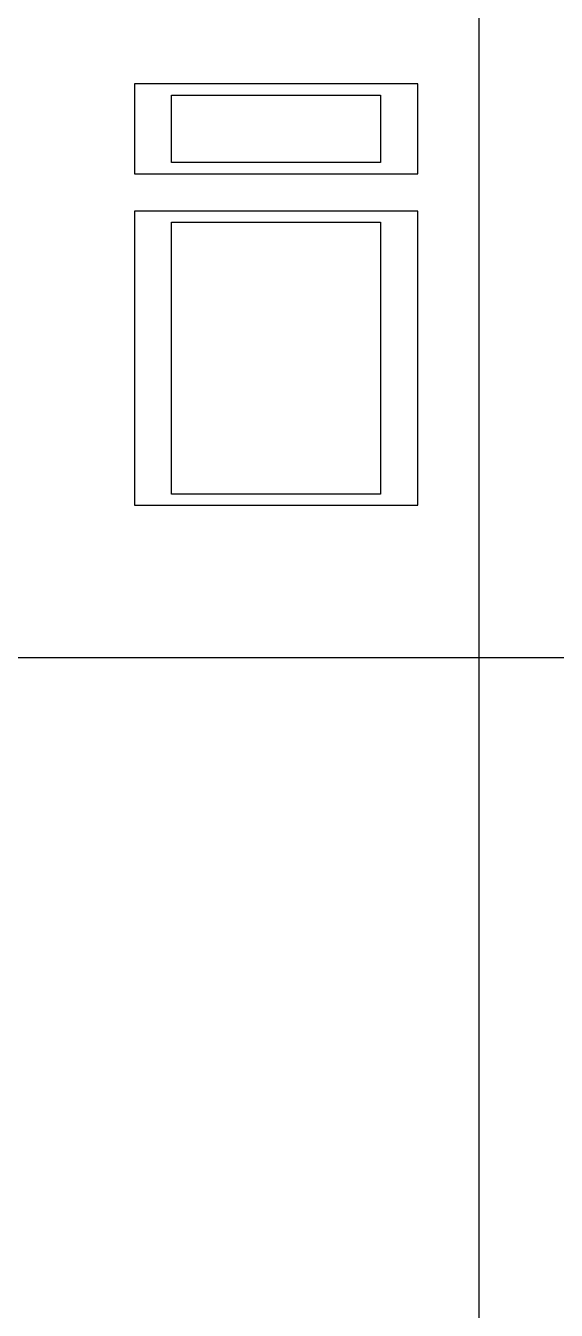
# Model space of a CAD drawing. Extents: x 79 to 369, y 158 to 363.
# Drawn here: x 130.2 to 131.735, y 351.432 to 355.148 of the extents above; entities that cross this region are included whole.
import ezdxf

# ---------------------------------------------------------------- set-up
doc = ezdxf.new("R2010")
doc.units = 0
doc.header["$MEASUREMENT"] = 0
doc.linetypes.add('CENTER', pattern=[17.5, 13, -1.5, 1.5, -1.5])
doc.layers.get('0').update_dxf_attribs({"linetype": 'CONTINUOUS'})
doc.layers.add('CENTER', color=1, linetype='CENTER')

msp = doc.modelspace()

# ---------------------------------------------------------------- linework, layer by layer
at = {"color": 7, "linetype": 'Continuous'}
for p, q in [((130.5152, 354.9792), (130.5152, 354.7194)), ((131.3343, 354.9792), (130.5152, 354.9792)), ((131.3343, 354.7194), (131.3343, 354.9792)), ((130.6225, 354.7516), (130.6225, 354.947)), ((130.6225, 354.947), (131.2266, 354.947)), ((131.2266, 354.947), (131.2266, 354.7516)), ((131.2266, 354.7516), (130.6225, 354.7516)), ((130.5152, 354.7194), (131.3343, 354.7194)), ((130.5152, 354.6113), (130.5152, 353.7607)), ((131.3343, 354.6113), (130.5152, 354.6113)), ((131.3343, 353.7607), (131.3343, 354.6113)), ((130.6225, 353.7929), (130.6225, 354.5791)), ((130.6225, 354.5791), (131.2266, 354.5791)), ((131.2266, 354.5791), (131.2266, 353.7929)), ((131.2266, 353.7929), (130.6225, 353.7929)), ((130.5152, 353.7607), (131.3343, 353.7607)), ((121.0119, 353.3202), (142.0119, 353.3202))]:
    msp.add_line(p, q, dxfattribs=at)
at = {"layer": 'CENTER', "color": 1, "linetype": 'CENTER'}
msp.add_line((131.5119, 279.0964), (131.5119, 362.1762), dxfattribs=at)

doc.saveas('drawing.dxf')
